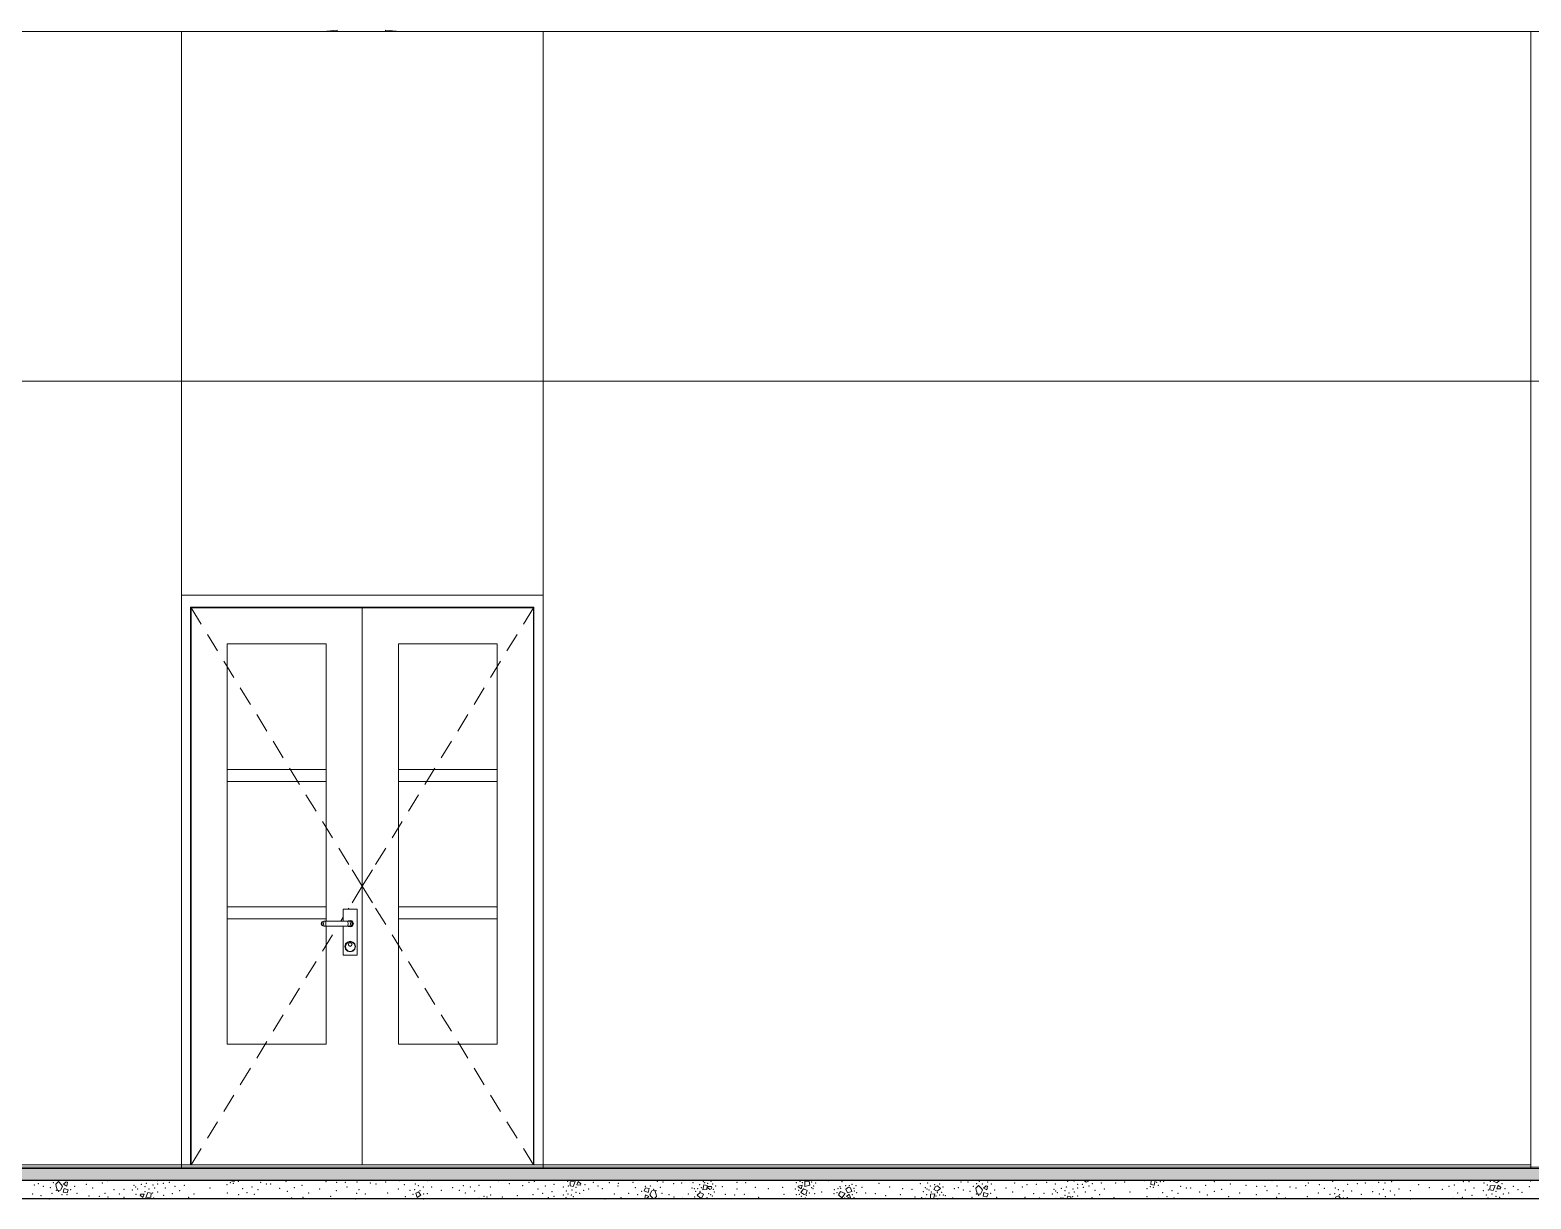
# Model space of a CAD drawing. Header units: metres. Extents: x -77 to 95, y 0 to 9.
# Drawn here: x -26.39 to -20.16, y -0.14 to 4.71 of the extents above; entities that cross this region are included whole.
import ezdxf

# ---------------------------------------------------------------- set-up
doc = ezdxf.new("R2010")
doc.units = ezdxf.units.M
doc.header["$MEASUREMENT"] = 0
for name, color, linetype, lineweight in [('ESTRUTURA-COB.EST_Caneta_No__241', 7, 'Continuous', 13), ('LAJES.EST_Caneta_No__241', 7, 'Continuous', 13), ('LAJES.EST_Caneta_No__3', 7, 'Continuous', 25), ('PAREDE CONSTRUIR_Caneta_No__241', 7, 'Continuous', 13)]:
    doc.layers.add(name, color=color, linetype=linetype, lineweight=lineweight)
for name, color, linetype, lineweight, true_color in [('ESTRUTURA-COB.EST_Caneta_No__95', 7, 'Continuous', 0, 0xaeaeae), ('LAJES.EST_Caneta_No__95', 7, 'Continuous', 0, 0xaeaeae), ('Portas Archicad_Caneta_No__12', 7, 'Continuous', 0, 0x030303), ('Portas Archicad_Caneta_No__9', 7, 'Continuous', 5, 0x020202), ('Portas Archicad_Caneta_No__97', 7, 'Continuous', 5, 0x6b6b6b)]:
    doc.layers.add(name, color=color, linetype=linetype, lineweight=lineweight, true_color=true_color)
doc.layers.add('LAJES.EST', color=7, linetype='Continuous')

# ---------------------------------------------------------------- blocks, each defined once
blk = doc.blocks.new('*X10', base_point=(-62.4632, 0))
at = {"layer": 'LAJES.EST_Caneta_No__241', "color": 7, "linetype": 'Continuous', "lineweight": 13}
for p, q in [((-26.2801, -0.0808), (-26.2685, -0.0696)), ((-26.2792, -0.0892), (-26.2801, -0.0808)), ((-26.2792, -0.0892), (-26.2732, -0.1059)), ((-26.2732, -0.1059), (-26.2612, -0.1052)), ((-26.2685, -0.0696), (-26.2563, -0.0823)), ((-26.2612, -0.1052), (-26.252, -0.0893)), ((-26.2563, -0.0823), (-26.252, -0.0893)), ((-26.2502, -0.1136), (-26.2461, -0.0983)), ((-26.2338, -0.1165), (-26.2502, -0.1136)), ((-26.2478, -0.0806), (-26.2368, -0.0704)), ((-26.2346, -0.0881), (-26.2478, -0.0806)), ((-26.2461, -0.0983), (-26.2292, -0.104)), ((-26.2368, -0.0704), (-26.2317, -0.0724)), ((-26.2317, -0.0724), (-26.2346, -0.0881)), ((-26.2338, -0.1165), (-26.2292, -0.104)), ((-25.9309, -0.1264), (-25.9295, -0.1211)), ((-25.9295, -0.1211), (-25.9136, -0.1219)), ((-25.9136, -0.1219), (-25.9193, -0.1359)), ((-25.9071, -0.1357), (-25.8985, -0.1144)), ((-25.8855, -0.1172), (-25.8985, -0.1144)), ((-25.8855, -0.1172), (-25.8862, -0.1339)), ((-25.554, -0.0657), (-25.554, -0.065)), ((-25.554, -0.0657), (-25.541, -0.0685)), ((-25.5402, -0.065), (-25.541, -0.0685)), ((-24.7757, -0.1121), (-24.7878, -0.1177)), ((-24.7824, -0.1355), (-24.7878, -0.1177)), ((-24.7757, -0.1121), (-24.7662, -0.1258)), ((-24.1479, -0.0875), (-24.1472, -0.0708)), ((-24.1479, -0.0875), (-24.1349, -0.0903)), ((-24.1472, -0.0708), (-24.1263, -0.069)), ((-24.1263, -0.069), (-24.1349, -0.0903)), ((-24.1198, -0.0828), (-24.1141, -0.0688)), ((-24.1039, -0.0836), (-24.1198, -0.0828)), ((-24.1141, -0.0688), (-24.1025, -0.0783)), ((-24.1025, -0.0783), (-24.1039, -0.0836)), ((-23.8356, -0.0958), (-23.8402, -0.1083)), ((-23.8233, -0.1141), (-23.8402, -0.1083)), ((-23.8377, -0.1399), (-23.8348, -0.1243)), ((-23.8356, -0.0958), (-23.8192, -0.0987)), ((-23.8348, -0.1243), (-23.8216, -0.1318)), ((-23.8192, -0.0987), (-23.8233, -0.1141)), ((-23.8082, -0.1071), (-23.8174, -0.1231)), ((-23.8131, -0.1301), (-23.8174, -0.1231)), ((-23.7962, -0.1064), (-23.8082, -0.1071)), ((-23.7902, -0.1231), (-23.7962, -0.1064)), ((-23.7902, -0.1231), (-23.7893, -0.1315)), ((-23.6077, -0.1152), (-23.6213, -0.1263)), ((-23.6077, -0.1152), (-23.5943, -0.1216)), ((-23.5943, -0.1216), (-23.6005, -0.1343)), ((-23.5976, -0.1034), (-23.5925, -0.0828)), ((-23.5802, -0.1023), (-23.5976, -0.1034)), ((-23.5795, -0.0856), (-23.5925, -0.0828)), ((-23.5795, -0.0856), (-23.5802, -0.1023)), ((-23.5758, -0.0949), (-23.5745, -0.0897)), ((-23.5677, -0.1016), (-23.5758, -0.0949)), ((-23.5745, -0.0897), (-23.5619, -0.0903)), ((-23.5677, -0.1016), (-23.5623, -0.0996)), ((-23.5598, -0.0934), (-23.5623, -0.0996)), ((-23.5598, -0.0934), (-23.5619, -0.0903)), ((-23.2022, -0.0913), (-23.202, -0.0887)), ((-23.1893, -0.0989), (-23.2022, -0.0913)), ((-23.202, -0.0887), (-23.1859, -0.0841)), ((-23.1799, -0.0994), (-23.1906, -0.1152)), ((-23.1766, -0.1231), (-23.1906, -0.1152)), ((-23.1859, -0.0841), (-23.1893, -0.0989)), ((-23.1799, -0.0994), (-23.1647, -0.1062)), ((-23.1688, -0.1198), (-23.1766, -0.1231)), ((-23.1742, -0.0901), (-23.1748, -0.0673)), ((-23.1558, -0.0684), (-23.1748, -0.0673)), ((-23.1538, -0.0849), (-23.1742, -0.0901)), ((-23.1647, -0.1062), (-23.1688, -0.1198)), ((-23.1558, -0.0684), (-23.1538, -0.0849)), ((-23.0352, -0.1243), (-23.0263, -0.1102)), ((-23.0352, -0.1243), (-23.0211, -0.1371)), ((-23.0263, -0.1102), (-23.0073, -0.119)), ((-23.0073, -0.119), (-23.0211, -0.1371)), ((-23.0044, -0.1005), (-22.9927, -0.0926)), ((-22.9969, -0.1154), (-23.0044, -0.1005)), ((-23.0019, -0.131), (-22.99, -0.1217)), ((-22.9969, -0.1154), (-22.9787, -0.1099)), ((-22.9927, -0.0926), (-22.9846, -0.0949)), ((-22.99, -0.1217), (-22.9847, -0.1357)), ((-22.9846, -0.0949), (-22.9787, -0.1099)), ((-22.6538, -0.1382), (-22.6532, -0.1216)), ((-22.6532, -0.1216), (-22.6357, -0.1205)), ((-22.6357, -0.1205), (-22.6408, -0.1411)), ((-22.639, -0.1023), (-22.6328, -0.0895)), ((-22.6256, -0.1087), (-22.639, -0.1023)), ((-22.6328, -0.0895), (-22.6247, -0.0875)), ((-22.6256, -0.1087), (-22.612, -0.0975)), ((-22.6247, -0.0875), (-22.612, -0.0975)), ((-22.4653, -0.0968), (-22.4537, -0.0857)), ((-22.4644, -0.1052), (-22.4653, -0.0968)), ((-22.4644, -0.1052), (-22.4584, -0.1219)), ((-22.4584, -0.1219), (-22.4464, -0.1213)), ((-22.4537, -0.0857), (-22.4415, -0.0983)), ((-22.4464, -0.1213), (-22.4372, -0.1053)), ((-22.4415, -0.0983), (-22.4372, -0.1053)), ((-22.4354, -0.1297), (-22.4313, -0.1143)), ((-22.433, -0.0966), (-22.422, -0.0864)), ((-22.4198, -0.1041), (-22.433, -0.0966)), ((-22.4313, -0.1143), (-22.4144, -0.1201)), ((-22.422, -0.0864), (-22.4169, -0.0884)), ((-22.4169, -0.0884), (-22.4198, -0.1041)), ((-22.419, -0.1326), (-22.4144, -0.1201)), ((-22.0081, -0.0717), (-22.0165, -0.065)), ((-21.9999, -0.0696), (-22.0081, -0.0717)), ((-21.9977, -0.065), (-21.9999, -0.0696)), ((-21.7392, -0.0817), (-21.7386, -0.0651)), ((-21.7392, -0.0817), (-21.7262, -0.0845)), ((-21.7386, -0.0651), (-21.7377, -0.065)), ((-21.7214, -0.065), (-21.7262, -0.0845)), ((-20.3331, -0.1035), (-20.3324, -0.0868)), ((-20.3331, -0.1035), (-20.3201, -0.1063)), ((-20.3324, -0.0868), (-20.3115, -0.085)), ((-20.3115, -0.085), (-20.3201, -0.1063)), ((-20.3183, -0.0675), (-20.317, -0.065)), ((-20.3049, -0.0739), (-20.3183, -0.0675)), ((-20.305, -0.0988), (-20.2993, -0.0848)), ((-20.2891, -0.0996), (-20.305, -0.0988)), ((-20.3049, -0.0739), (-20.294, -0.065)), ((-20.2993, -0.0848), (-20.2877, -0.0943)), ((-20.2877, -0.0943), (-20.2891, -0.0996)), ((-25.9193, -0.1359), (-25.9309, -0.1264)), ((-25.8862, -0.1339), (-25.9071, -0.1357)), ((-24.7662, -0.1258), (-24.7824, -0.1355)), ((-24.5077, -0.1415), (-24.5071, -0.1393)), ((-24.4968, -0.1415), (-24.5071, -0.1393)), ((-23.8337, -0.1415), (-23.8377, -0.1399)), ((-23.8216, -0.1318), (-23.8322, -0.1415)), ((-23.802, -0.1415), (-23.8131, -0.1301)), ((-23.7893, -0.1315), (-23.7997, -0.1415)), ((-23.6087, -0.1363), (-23.6213, -0.1263)), ((-23.6005, -0.1343), (-23.6087, -0.1363)), ((-22.9866, -0.1376), (-23.0019, -0.131)), ((-22.9847, -0.1357), (-22.9866, -0.1376)), ((-22.6538, -0.1382), (-22.6408, -0.1411)), ((-22.419, -0.1326), (-22.4354, -0.1297)), ((-22.1159, -0.1415), (-22.1147, -0.1372)), ((-22.1147, -0.1372), (-22.0988, -0.1379)), ((-22.0988, -0.1379), (-22.1003, -0.1415)), ((-22.0882, -0.1415), (-22.0837, -0.1304)), ((-22.0708, -0.1332), (-22.0837, -0.1304)), ((-22.0708, -0.1332), (-22.0711, -0.1415)), ((-20.9609, -0.1281), (-20.973, -0.1337)), ((-20.9706, -0.1415), (-20.973, -0.1337)), ((-20.9609, -0.1281), (-20.9515, -0.1415))]:
    blk.add_line(p, q, dxfattribs=at)
for p in [(-26.376, -0.1209), (-26.3692, -0.0829), (-26.3523, -0.0785), (-26.3322, -0.0889), (-26.3035, -0.0941), (-26.2959, -0.1185), (-26.2908, -0.0736), (-26.2784, -0.1051), (-26.2684, -0.1101), (-26.2546, -0.1242), (-26.234, -0.1235), (-26.218, -0.1028), (-26.2015, -0.0887), (-26.1929, -0.1183), (-26.1542, -0.0806), (-26.1271, -0.0964), (-26.0875, -0.0754), (-26.0762, -0.1184), (-26.0673, -0.0662), (-26.0395, -0.1029), (-26.0167, -0.1208), (-25.9973, -0.1017), (-25.9632, -0.1044), (-25.9563, -0.0856), (-25.9487, -0.0925), (-25.9473, -0.1222), (-25.9414, -0.0997), (-25.9256, -0.0812), (-25.9107, -0.1111), (-25.9101, -0.0907), (-25.9049, -0.076), (-25.8935, -0.1002), (-25.8787, -0.1165), (-25.8767, -0.0836), (-25.8708, -0.0962), (-25.8583, -0.0801), (-25.8583, -0.1132), (-25.858, -0.065), (-25.8343, -0.077), (-25.8255, -0.0967), (-25.8102, -0.0719), (-25.7976, -0.1201), (-25.7862, -0.0896), (-25.7669, -0.1073), (-25.7469, -0.0844), (-25.7073, -0.1205), (-25.6406, -0.096), (-25.5705, -0.0827), (-25.5697, -0.1163), (-25.5561, -0.074), (-25.5441, -0.0771), (-25.5232, -0.0686), (-25.5224, -0.1234), (-25.5048, -0.0987), (-25.4868, -0.1159), (-25.4666, -0.0915), (-25.4576, -0.122), (-25.4416, -0.1027), (-25.4308, -0.0729), (-25.4068, -0.0794), (-25.3887, -0.0801), (-25.3514, -0.0971), (-25.3262, -0.069), (-25.3201, -0.1095), (-25.2913, -0.0945), (-25.2599, -0.0851), (-25.2314, -0.1163), (-25.1859, -0.1006), (-25.1598, -0.0693), (-25.1167, -0.1072), (-25.115, -0.0727), (-25.0802, -0.0726), (-25.0729, -0.0914), (-25.0328, -0.1181), (-25.031, -0.0711), (-25.0226, -0.1033), (-24.9965, -0.121), (-24.9765, -0.0757), (-24.9522, -0.0794), (-24.9125, -0.071), (-24.9048, -0.1163), (-24.8593, -0.1006), (-24.8551, -0.0661), (-24.8354, -0.0815), (-24.8113, -0.1058), (-24.7994, -0.1224), (-24.7923, -0.1033), (-24.7889, -0.08), (-24.7767, -0.0864), (-24.7706, -0.1074), (-24.7564, -0.0924), (-24.7555, -0.1215), (-24.7393, -0.1197), (-24.7377, -0.0654), (-24.721, -0.0919), (-24.6811, -0.1061), (-24.6344, -0.0951), (-24.6066, -0.1051), (-24.5905, -0.0858), (-24.5816, -0.1163), (-24.5613, -0.092), (-24.5433, -0.1091), (-24.5257, -0.0844), (-24.4784, -0.0915), (-24.4432, -0.0658), (-24.3994, -0.0787), (-24.3448, -0.0859), (-24.3182, -0.0727), (-24.3012, -0.1235), (-24.2959, -0.0679), (-24.2812, -0.1006), (-24.2619, -0.1182), (-24.2506, -0.0878), (-24.2227, -0.1111), (-24.2145, -0.0807), (-24.1751, -0.0915), (-24.1626, -0.1085), (-24.1583, -0.0678), (-24.1567, -0.1211), (-24.1547, -0.0882), (-24.142, -0.1244), (-24.1399, -0.1045), (-24.1233, -0.114), (-24.1227, -0.0936), (-24.1081, -0.1184), (-24.092, -0.105), (-24.0861, -0.0825), (-24.0702, -0.1003), (-24.0509, -0.0726), (-24.0315, -0.0871), (-24.0145, -0.0985), (-23.9848, -0.074), (-23.9637, -0.1204), (-23.9484, -0.0875), (-23.9483, -0.077), (-23.9044, -0.1178), (-23.8869, -0.0725), (-23.8765, -0.094), (-23.8679, -0.1236), (-23.8514, -0.1096), (-23.8354, -0.0889), (-23.8147, -0.0881), (-23.801, -0.1022), (-23.791, -0.1073), (-23.7855, -0.068), (-23.7735, -0.0939), (-23.7659, -0.1182), (-23.7629, -0.0713), (-23.7372, -0.1235), (-23.7178, -0.0785), (-23.6851, -0.0751), (-23.6576, -0.1204), (-23.6417, -0.0959), (-23.6382, -0.074), (-23.633, -0.0989), (-23.6264, -0.1105), (-23.6185, -0.0982), (-23.6104, -0.0827), (-23.6088, -0.1092), (-23.6029, -0.0949), (-23.595, -0.0692), (-23.5895, -0.0742), (-23.5774, -0.0773), (-23.5734, -0.1195), (-23.5652, -0.1235), (-23.5631, -0.0686), (-23.5558, -0.08), (-23.5536, -0.1015), (-23.55, -0.1131), (-23.5443, -0.0882), (-23.516, -0.09), (-23.5034, -0.1223), (-23.4555, -0.072), (-23.4552, -0.1006), (-23.425, -0.1228), (-23.4191, -0.0737), (-23.3795, -0.0934), (-23.3259, -0.0983), (-23.2662, -0.0937), (-23.2602, -0.1216), (-23.2131, -0.1004), (-23.2091, -0.074), (-23.209, -0.1231), (-23.2001, -0.1058), (-23.1972, -0.1224), (-23.1938, -0.069), (-23.1848, -0.0743), (-23.1555, -0.1163), (-23.1465, -0.0951), (-23.1456, -0.0712), (-23.1404, -0.0989), (-23.1382, -0.0874), (-23.1329, -0.1199), (-23.13, -0.0747), (-23.104, -0.112), (-23.0771, -0.0655), (-23.0534, -0.1199), (-23.0513, -0.1032), (-23.0413, -0.1157), (-23.0369, -0.0985), (-23.0279, -0.0909), (-23.0257, -0.0977), (-23.0205, -0.0699), (-23.0052, -0.0869), (-22.9898, -0.0869), (-22.979, -0.0805), (-22.9772, -0.1232), (-22.9705, -0.0974), (-22.969, -0.1084), (-22.9624, -0.0859), (-22.9594, -0.1153), (-22.9374, -0.0928), (-22.9215, -0.1165), (-22.8825, -0.1198), (-22.8663, -0.0768), (-22.8224, -0.0919), (-22.7782, -0.1233), (-22.7685, -0.0982), (-22.7299, -0.1015), (-22.6947, -0.0784), (-22.6834, -0.1108), (-22.6749, -0.0953), (-22.6686, -0.1234), (-22.6681, -0.1004), (-22.6655, -0.0751), (-22.66, -0.1043), (-22.6536, -0.0884), (-22.649, -0.1121), (-22.6355, -0.0821), (-22.6245, -0.1147), (-22.615, -0.0793), (-22.6069, -0.1134), (-22.6019, -0.0912), (-22.5544, -0.0989), (-22.5375, -0.0945), (-22.5262, -0.071), (-22.5174, -0.1049), (-22.4971, -0.0705), (-22.4887, -0.1102), (-22.476, -0.0896), (-22.4636, -0.1211), (-22.462, -0.0782), (-22.4513, -0.0681), (-22.438, -0.0796), (-22.4156, -0.0707), (-22.4032, -0.1188), (-22.4003, -0.0792), (-22.3867, -0.1047), (-22.3394, -0.0966), (-22.3123, -0.1124), (-22.3035, -0.0747), (-22.2727, -0.0915), (-22.2525, -0.0822), (-22.2247, -0.1189), (-22.2137, -0.0808), (-22.1826, -0.1177), (-22.1721, -0.0732), (-22.1484, -0.1205), (-22.1415, -0.1016), (-22.135, -0.08), (-22.1339, -0.1085), (-22.1266, -0.1157), (-22.1108, -0.0972), (-22.0953, -0.1067), (-22.0901, -0.092), (-22.0848, -0.0686), (-22.0787, -0.1162), (-22.0619, -0.0996), (-22.0587, -0.0666), (-22.056, -0.1122), (-22.0435, -0.0961), (-22.0432, -0.081), (-22.0239, -0.0805), (-22.0195, -0.093), (-22.0107, -0.1127), (-21.9954, -0.0879), (-21.9824, -0.0774), (-21.9714, -0.1056), (-21.9521, -0.1233), (-21.9453, -0.0752), (-21.9321, -0.1004), (-21.885, -0.075), (-21.8483, -0.0706), (-21.8258, -0.112), (-21.7651, -0.0658), (-21.7557, -0.0987), (-21.7413, -0.09), (-21.7293, -0.0931), (-21.7158, -0.0724), (-21.7084, -0.0846), (-21.7003, -0.0691), (-21.69, -0.1147), (-21.6858, -0.0684), (-21.6518, -0.1075), (-21.6268, -0.1187), (-21.616, -0.0889), (-21.592, -0.0954), (-21.5739, -0.0961), (-21.5366, -0.1132), (-21.5114, -0.085), (-21.4765, -0.1105), (-21.4761, -0.0699), (-21.4451, -0.1011), (-21.4092, -0.0794), (-21.3711, -0.1166), (-21.345, -0.0853), (-21.3019, -0.1232), (-21.3003, -0.0888), (-21.2654, -0.0886), (-21.2581, -0.1074), (-21.237, -0.0656), (-21.2162, -0.0871), (-21.2078, -0.1193), (-21.1617, -0.0917), (-21.1374, -0.0954), (-21.0977, -0.087), (-21.0864, -0.0757), (-21.0445, -0.1166), (-21.0403, -0.0821), (-21.0206, -0.0975), (-20.9965, -0.1218), (-20.9855, -0.0688), (-20.9775, -0.1193), (-20.9742, -0.096), (-20.9619, -0.1024), (-20.9559, -0.1234), (-20.9416, -0.1084), (-20.9229, -0.0814), (-20.9062, -0.1079), (-20.8826, -0.0776), (-20.8663, -0.1221), (-20.8505, -0.0755), (-20.8196, -0.1111), (-20.7947, -0.0728), (-20.7918, -0.1211), (-20.7757, -0.1018), (-20.7678, -0.0757), (-20.7465, -0.108), (-20.7402, -0.0704), (-20.7109, -0.1004), (-20.6636, -0.1075), (-20.6284, -0.0818), (-20.5846, -0.0947), (-20.53, -0.1019), (-20.5035, -0.0887), (-20.4811, -0.0839), (-20.4664, -0.1166), (-20.443, -0.0697), (-20.4358, -0.1038), (-20.4194, -0.0697), (-20.3997, -0.0967), (-20.3603, -0.1075), (-20.3574, -0.0754), (-20.3435, -0.0838), (-20.34, -0.1042), (-20.3314, -0.0683), (-20.3251, -0.1205), (-20.308, -0.1096), (-20.2831, -0.0775), (-20.2772, -0.121), (-20.2713, -0.0986), (-20.2554, -0.1163), (-20.2361, -0.0886), (-20.2167, -0.1031), (-20.1997, -0.1145), (-20.17, -0.09), (-20.1646, -0.0665), (-26.3417, -0.1282), (-26.3065, -0.1411), (-26.1825, -0.1399), (-26.1423, -0.1294), (-26.0999, -0.1308), (-26.0633, -0.1338), (-25.9973, -0.1352), (-25.8751, -0.1369), (-25.8337, -0.1271), (-25.7522, -0.1399), (-25.7299, -0.1352), (-25.6653, -0.1406), (-25.3018, -0.1369), (-25.2554, -0.1354), (-25.1406, -0.1306), (-25.0384, -0.1412), (-24.9892, -0.1397), (-24.9543, -0.1396), (-24.8308, -0.1318), (-24.7558, -0.1412), (-24.7167, -0.1399), (-24.6987, -0.1406), (-24.525, -0.1392), (-24.5041, -0.1307), (-24.492, -0.1339), (-24.4776, -0.1251), (-24.4289, -0.1329), (-24.3666, -0.1282), (-24.238, -0.1359), (-24.2139, -0.1308), (-24.1751, -0.1246), (-24.1651, -0.1357), (-24.1344, -0.1313), (-24.0032, -0.1414), (-23.9365, -0.1363), (-23.7786, -0.1388), (-23.7171, -0.1338), (-23.6809, -0.1391), (-23.6315, -0.1327), (-23.5797, -0.1355), (-23.5584, -0.1285), (-23.4649, -0.1257), (-23.3663, -0.1348), (-23.1891, -0.1301), (-23.1719, -0.1378), (-23.1675, -0.1261), (-23.009, -0.138), (-22.9705, -0.1355), (-22.8391, -0.1273), (-22.7173, -0.1339), (-22.6891, -0.1357), (-22.6732, -0.139), (-22.6304, -0.1289), (-22.6229, -0.1411), (-22.6149, -0.1256), (-22.6004, -0.125), (-22.5916, -0.128), (-22.5612, -0.1369), (-22.4811, -0.1345), (-22.4536, -0.1261), (-22.4398, -0.1402), (-22.4192, -0.1395), (-22.3781, -0.1344), (-22.2614, -0.1344), (-22.2019, -0.1368), (-22.1325, -0.1382), (-22.0959, -0.1271), (-22.0639, -0.1325), (-22.0435, -0.1292), (-21.9828, -0.1361), (-21.8925, -0.1365), (-21.7549, -0.1323), (-21.7076, -0.1394), (-21.6721, -0.1319), (-21.6428, -0.138), (-21.5053, -0.1255), (-21.4166, -0.1323), (-21.218, -0.1341), (-21.1817, -0.137), (-21.09, -0.1323), (-20.9846, -0.1384), (-20.9408, -0.1375), (-20.9246, -0.1358), (-20.7668, -0.1323), (-20.7286, -0.1252), (-20.6629, -0.1411), (-20.4864, -0.1395), (-20.4471, -0.1342), (-20.4079, -0.1271), (-20.3603, -0.1406), (-20.3478, -0.1246), (-20.3419, -0.1371), (-20.3272, -0.1404), (-20.3085, -0.13), (-20.2933, -0.1344)]:
    blk.add_point(p, dxfattribs=at)

msp = doc.modelspace()

# ---------------------------------------------------------------- hatches: boundary and pattern name
at = {"layer": 'LAJES.EST_Caneta_No__95', "linetype": 'Continuous', "lineweight": 0, "true_color": 0xaeaeae}
msp.add_hatch(color=253, dxfattribs=at).paths.add_polyline_path([(-28.3633, -0.015), (-28.3633, -0.065), (4.6383, -0.065), (4.6383, -0.015)])

# ---------------------------------------------------------------- linework, layer by layer
at = {"layer": 'ESTRUTURA-COB.EST_Caneta_No__241', "color": 7, "linetype": 'Continuous', "lineweight": 13}
for p, q in [((-25.1703, 4.7), (-25.1133, 4.7057)), ((-25.1133, 4.7057), (-25.1133, 4.7)), ((-24.9133, 4.7), (-24.9133, 4.7059)), ((-24.854, 4.7), (-24.9133, 4.7059))]:
    msp.add_line(p, q, dxfattribs=at)
at = {"layer": 'ESTRUTURA-COB.EST_Caneta_No__95', "color": 253, "linetype": 'Continuous', "lineweight": 0, "true_color": 0xaeaeae}
msp.add_line((-25.1133, 4.7055), (-25.1133, 4.7), dxfattribs=at)
at = {"layer": 'LAJES.EST_Caneta_No__241', "color": 7, "linetype": 'Continuous', "lineweight": 13}
for p, q in [((-25.7595, -0.01), (-29.8635, -0.01)), ((4.6383, -0.015), (-28.3633, -0.015)), ((-25.7595, -0.01), (-25.7595, 0)), ((-24.2595, -0.01), (-25.7595, -0.01)), ((-25.7595, -0.015), (-25.7595, -0.01)), ((-24.2595, -0.01), (-24.2595, 0)), ((-20.1631, -0.01), (-24.2595, -0.01)), ((-24.2595, -0.015), (-24.2595, -0.01)), ((-20.1631, -0.01), (-20.1631, 0)), ((-15.3631, -0.01), (-20.1631, -0.01)), ((-20.1631, -0.015), (-20.1631, -0.01))]:
    msp.add_line(p, q, dxfattribs=at)
at = {"layer": 'LAJES.EST_Caneta_No__3', "color": 7, "linetype": 'Continuous', "lineweight": 25}
for p, q in [((4.6383, -0.065), (-28.3633, -0.065)), ((4.6383, -0.1415), (-28.3633, -0.1415))]:
    msp.add_line(p, q, dxfattribs=at)
at = {"layer": 'PAREDE CONSTRUIR_Caneta_No__241', "color": 7, "linetype": 'Continuous', "lineweight": 13}
for p, q in [((-29.8635, 4.7), (-25.7595, 4.7)), ((-25.7595, 3.25), (-25.7595, 4.7)), ((-24.2595, 4.7), (-25.7595, 4.7)), ((-24.2595, 4.7), (-20.1631, 4.7)), ((-24.2595, 4.7), (-24.2595, 3.25)), ((-20.1631, 4.7), (-15.3631, 4.7)), ((-20.1631, 4.7), (-20.1631, 3.25)), ((-29.8635, 3.25), (-25.7595, 3.25)), ((-25.7595, 0), (-25.7595, 3.25)), ((-24.2595, 3.25), (-25.7595, 3.25)), ((-24.2595, 3.25), (-24.2595, 0)), ((-24.2595, 3.25), (-20.1631, 3.25)), ((-20.1631, 0), (-20.1631, 3.25)), ((-20.1631, 3.25), (-15.3631, 3.25)), ((-29.8635, 0), (-25.7595, 0)), ((-24.2595, 0), (-20.1631, 0))]:
    msp.add_line(p, q, dxfattribs=at)
at = {"layer": 'Portas Archicad_Caneta_No__12', "color": 18, "linetype": 'Continuous', "lineweight": 0, "true_color": 0x030303}
for p, q in [((-25.7195, 2.31), (-25.7195, 2.16)), ((-25.0095, 2.31), (-25.7195, 2.31)), ((-25.0095, 0), (-25.0095, 2.31)), ((-25.0095, 2.31), (-24.2995, 2.31)), ((-24.2995, 2.31), (-24.2995, 2.16)), ((-25.7195, 2.16), (-25.7195, 0.5)), ((-25.5695, 0.5), (-25.5695, 2.16)), ((-25.5695, 2.16), (-25.1595, 2.16)), ((-25.1595, 2.16), (-25.1595, 1.01)), ((-24.8595, 2.16), (-24.8595, 0.5)), ((-24.4495, 2.16), (-24.8595, 2.16)), ((-24.4495, 0.5), (-24.4495, 2.16)), ((-24.2995, 2.16), (-24.2995, 0.5)), ((-25.1595, 1.64), (-25.5695, 1.64)), ((-24.8595, 1.64), (-24.4495, 1.64)), ((-25.5695, 1.59), (-25.1595, 1.59)), ((-24.4495, 1.59), (-24.8595, 1.59)), ((-25.1595, 1.07), (-25.5695, 1.07)), ((-25.031, 1.06), (-25.088, 1.06)), ((-25.088, 1.06), (-25.088, 1.01)), ((-25.031, 0.87), (-25.031, 1.06)), ((-24.8595, 1.07), (-24.4495, 1.07)), ((-25.5695, 1.02), (-25.1595, 1.02)), ((-25.1795, 1), (-25.1766, 1.0071)), ((-25.1766, 0.9929), (-25.1795, 1)), ((-25.1774, 1), (-25.1747, 1.0071)), ((-25.1747, 0.9929), (-25.1774, 1)), ((-25.1766, 1.0071), (-25.1695, 1.01)), ((-25.1709, 1), (-25.1688, 1.0071)), ((-25.1688, 0.9929), (-25.1709, 1)), ((-25.168, 1.01), (-25.1695, 1.01)), ((-25.1637, 1.01), (-25.168, 1.01)), ((-25.1572, 1.01), (-25.1637, 1.01)), ((-25.1611, 1), (-25.16, 1.0071)), ((-25.16, 0.9929), (-25.1611, 1)), ((-25.1495, 1.01), (-25.1572, 1.01)), ((-25.0795, 1.01), (-25.1495, 1.01)), ((-25.0719, 1.01), (-25.0795, 1.01)), ((-25.0654, 1.01), (-25.0719, 1.01)), ((-25.068, 1), (-25.0691, 1.0071)), ((-25.0691, 0.9929), (-25.068, 1)), ((-25.066, 1.0113), (-25.0673, 1.01)), ((-25.0595, 1.013), (-25.066, 1.0113)), ((-25.0655, 1.0104), (-25.0659, 1.01)), ((-25.0595, 1.012), (-25.0655, 1.0104)), ((-25.0611, 1.01), (-25.0654, 1.01)), ((-25.0595, 1.01), (-25.0611, 1.01)), ((-25.0582, 1), (-25.0603, 1.0071)), ((-25.0603, 0.9929), (-25.0582, 1)), ((-25.053, 1.0113), (-25.0595, 1.013)), ((-25.0535, 1.0104), (-25.0595, 1.012)), ((-25.0525, 1.0071), (-25.0595, 1.01)), ((-25.0517, 1), (-25.0544, 1.0071)), ((-25.0544, 0.9929), (-25.0517, 1)), ((-25.0492, 1.006), (-25.0535, 1.0104)), ((-25.0483, 1.0065), (-25.053, 1.0113)), ((-25.0495, 1), (-25.0525, 1.0071)), ((-25.0525, 0.9929), (-25.0495, 1)), ((-25.0475, 1), (-25.0492, 1.006)), ((-25.0492, 0.994), (-25.0475, 1)), ((-25.0465, 1), (-25.0483, 1.0065)), ((-25.0483, 0.9935), (-25.0465, 1)), ((-24.4495, 1.02), (-24.8595, 1.02)), ((-25.1695, 0.99), (-25.1766, 0.9929)), ((-25.168, 0.99), (-25.1695, 0.99)), ((-25.1637, 0.99), (-25.168, 0.99)), ((-25.1572, 0.99), (-25.1637, 0.99)), ((-25.1595, 0.99), (-25.1595, 0.5)), ((-25.1495, 0.99), (-25.1572, 0.99)), ((-25.0795, 0.99), (-25.1495, 0.99)), ((-25.088, 0.99), (-25.088, 0.87)), ((-25.0719, 0.99), (-25.0795, 0.99)), ((-25.0654, 0.99), (-25.0719, 0.99)), ((-25.0673, 0.99), (-25.066, 0.9887)), ((-25.066, 0.9887), (-25.0595, 0.987)), ((-25.0659, 0.99), (-25.0655, 0.9896)), ((-25.0655, 0.9896), (-25.0595, 0.988)), ((-25.0611, 0.99), (-25.0654, 0.99)), ((-25.0595, 0.99), (-25.0611, 0.99)), ((-25.0595, 0.99), (-25.0525, 0.9929)), ((-25.0595, 0.988), (-25.0535, 0.9896)), ((-25.0595, 0.987), (-25.053, 0.9887)), ((-25.0535, 0.9896), (-25.0492, 0.994)), ((-25.053, 0.9887), (-25.0483, 0.9935)), ((-25.0786, 0.916), (-25.0815, 0.905)), ((-25.0815, 0.905), (-25.0786, 0.894)), ((-25.0769, 0.915), (-25.0795, 0.905)), ((-25.0795, 0.905), (-25.0769, 0.895)), ((-25.0705, 0.9241), (-25.0786, 0.916)), ((-25.0786, 0.894), (-25.0705, 0.8859)), ((-25.0695, 0.9223), (-25.0769, 0.915)), ((-25.0769, 0.895), (-25.0695, 0.8877)), ((-25.0595, 0.927), (-25.0705, 0.9241)), ((-25.0705, 0.8859), (-25.0595, 0.883)), ((-25.0595, 0.925), (-25.0695, 0.9223)), ((-25.0695, 0.8877), (-25.0595, 0.885)), ((-25.0652, 0.9197), (-25.0675, 0.914)), ((-25.0675, 0.914), (-25.0652, 0.9083)), ((-25.0645, 0.9189), (-25.0665, 0.914)), ((-25.0665, 0.914), (-25.0645, 0.9091)), ((-25.0595, 0.922), (-25.0652, 0.9197)), ((-25.0652, 0.9083), (-25.0595, 0.906)), ((-25.0595, 0.921), (-25.0645, 0.9189)), ((-25.0645, 0.9091), (-25.0595, 0.907)), ((-25.0485, 0.9241), (-25.0595, 0.927)), ((-25.0495, 0.9223), (-25.0595, 0.925)), ((-25.0539, 0.9197), (-25.0595, 0.922)), ((-25.0546, 0.9189), (-25.0595, 0.921)), ((-25.0595, 0.907), (-25.0546, 0.9091)), ((-25.0595, 0.906), (-25.0539, 0.9083)), ((-25.0595, 0.885), (-25.0495, 0.8877)), ((-25.0595, 0.883), (-25.0485, 0.8859)), ((-25.0525, 0.914), (-25.0546, 0.9189)), ((-25.0546, 0.9091), (-25.0525, 0.914)), ((-25.0515, 0.914), (-25.0539, 0.9197)), ((-25.0539, 0.9083), (-25.0515, 0.914)), ((-25.0422, 0.915), (-25.0495, 0.9223)), ((-25.0495, 0.8877), (-25.0422, 0.895)), ((-25.0405, 0.916), (-25.0485, 0.9241)), ((-25.0485, 0.8859), (-25.0405, 0.894)), ((-25.0395, 0.905), (-25.0422, 0.915)), ((-25.0422, 0.895), (-25.0395, 0.905)), ((-25.0375, 0.905), (-25.0405, 0.916)), ((-25.0405, 0.894), (-25.0375, 0.905)), ((-25.088, 0.87), (-25.031, 0.87)), ((-25.7195, 0.5), (-25.7195, 0)), ((-25.1595, 0.5), (-25.5695, 0.5)), ((-24.8595, 0.5), (-24.4495, 0.5)), ((-24.2995, 0.5), (-24.2995, 0)), ((-25.7195, 0), (-25.0095, 0)), ((-24.2995, 0), (-25.0095, 0))]:
    msp.add_line(p, q, dxfattribs=at)
at = {"layer": 'Portas Archicad_Caneta_No__9', "color": 18, "linetype": 'Continuous', "lineweight": 5, "true_color": 0x020202}
for p, q in [((-25.7595, 2.362), (-24.2595, 2.362)), ((-25.7215, 2.312), (-25.7215, 0)), ((-24.2975, 2.312), (-25.7215, 2.312)), ((-24.2975, 0), (-24.2975, 2.312)), ((-25.7215, 0), (-25.7595, 0)), ((-25.7195, 0), (-25.7215, 0)), ((-24.2975, 0), (-24.2995, 0)), ((-24.2595, 0), (-24.2975, 0))]:
    msp.add_line(p, q, dxfattribs=at)
at = {"layer": 'Portas Archicad_Caneta_No__97', "color": 251, "linetype": 'Continuous', "lineweight": 5, "true_color": 0x6b6b6b}
for p, q in [((-25.7195, 2.31), (-25.6777, 2.2418)), ((-24.2995, 2.31), (-24.3414, 2.2418)), ((-25.6515, 2.1993), (-25.6096, 2.1311)), ((-24.3676, 2.1993), (-24.4095, 2.1311)), ((-25.5834, 2.0885), (-25.5415, 2.0204)), ((-24.4357, 2.0885), (-24.4776, 2.0204)), ((-25.5153, 1.9778), (-25.4734, 1.9096)), ((-24.5038, 1.9778), (-24.5457, 1.9096)), ((-25.4472, 1.867), (-25.4053, 1.7989)), ((-24.5719, 1.867), (-24.6138, 1.7989)), ((-25.3792, 1.7563), (-25.3373, 1.6881)), ((-24.6399, 1.7563), (-24.6818, 1.6881)), ((-25.3111, 1.6455), (-25.2692, 1.5774)), ((-24.708, 1.6455), (-24.7499, 1.5774)), ((-25.243, 1.5348), (-25.2011, 1.4666)), ((-24.7761, 1.5348), (-24.818, 1.4666)), ((-25.1749, 1.424), (-25.133, 1.3559)), ((-24.8442, 1.424), (-24.8861, 1.3559)), ((-25.1068, 1.3133), (-25.0649, 1.2451)), ((-24.9123, 1.3133), (-24.9542, 1.2451)), ((-25.0514, 1.2232), (-25.0095, 1.155)), ((-24.9677, 1.2232), (-25.0095, 1.155)), ((-25.0514, 1.0868), (-25.0095, 1.155)), ((-24.9677, 1.0868), (-25.0095, 1.155)), ((-25.0679, 1.06), (-25.0649, 1.0649)), ((-24.9123, 0.9967), (-24.9542, 1.0649)), ((-25.0987, 1.01), (-25.088, 1.0273)), ((-25.1749, 0.886), (-25.133, 0.9541)), ((-24.8442, 0.886), (-24.8861, 0.9541)), ((-25.243, 0.7752), (-25.2011, 0.8434)), ((-24.7761, 0.7752), (-24.818, 0.8434)), ((-25.3111, 0.6645), (-25.2692, 0.7326)), ((-24.708, 0.6645), (-24.7499, 0.7326)), ((-25.3792, 0.5537), (-25.3373, 0.6219)), ((-24.6399, 0.5537), (-24.6818, 0.6219)), ((-25.4472, 0.443), (-25.4053, 0.5111)), ((-24.5719, 0.443), (-24.6138, 0.5111)), ((-25.5153, 0.3322), (-25.4734, 0.4004)), ((-24.5038, 0.3322), (-24.5457, 0.4004)), ((-25.5834, 0.2215), (-25.5415, 0.2896)), ((-24.4357, 0.2215), (-24.4776, 0.2896)), ((-25.6515, 0.1107), (-25.6096, 0.1789)), ((-24.3676, 0.1107), (-24.4095, 0.1789)), ((-25.7195, 0), (-25.6777, 0.0682)), ((-24.2995, 0), (-24.3414, 0.0682))]:
    msp.add_line(p, q, dxfattribs=at)

# ---------------------------------------------------------------- block references
at = {"layer": 'LAJES.EST', "lineweight": 0}
msp.add_blockref('*X10', (-62.4632, 0), dxfattribs=at)

doc.saveas('drawing.dxf')
